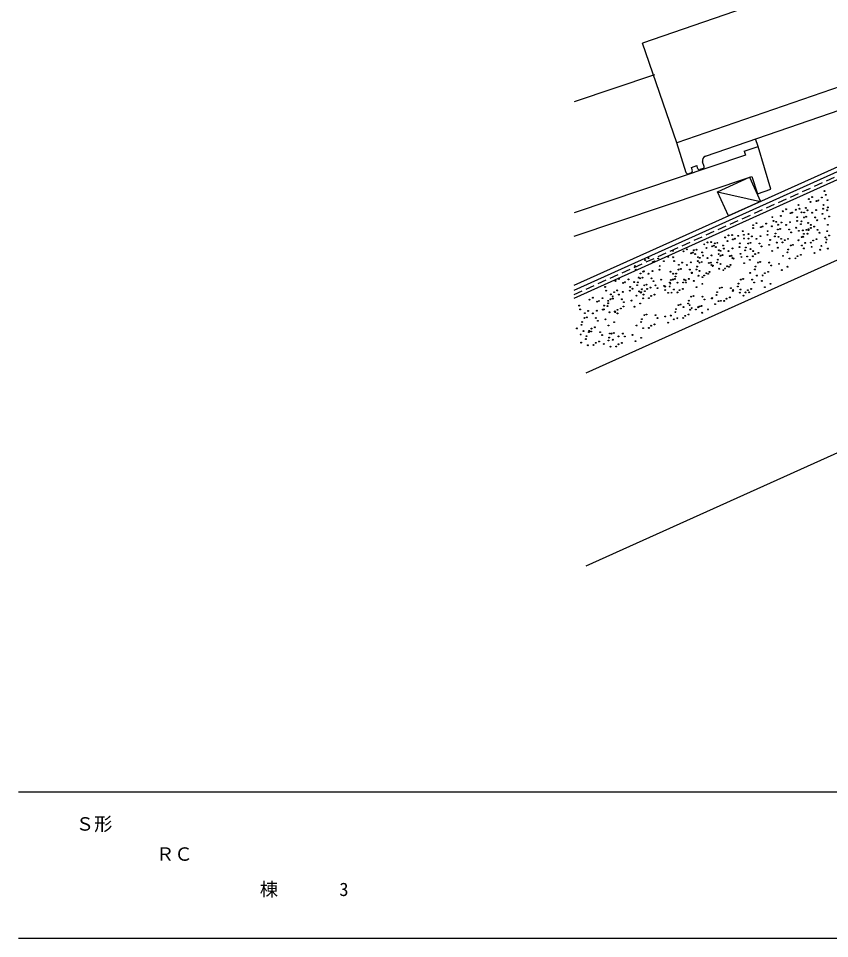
# Model space of a CAD drawing. Units: millimetres, scale not verified. Extents: x -1016 to 984, y -692 to 658.
# Drawn here: x -1016 to -462, y -692 to -64 of the extents above; entities that cross this region are included whole.
import ezdxf
from ezdxf.enums import TextEntityAlignment as Align

# ---------------------------------------------------------------- set-up
doc = ezdxf.new("R2010")
doc.units = ezdxf.units.MM
doc.header["$LTSCALE"] = 5
doc.linetypes.add('DASHED1', pattern=[1.8, 1.2, -0.6])
for name, color, linetype in [('0-0', 5, 'Continuous'), ('1-0', 7, 'Continuous'), ('1-1', 7, 'Continuous'), ('1-2', 3, 'Continuous'), ('1-4', 7, 'Continuous')]:
    doc.layers.add(name, color=color, linetype=linetype)
doc.styles.add('ＭＳ ゴシック', font='')
doc.styles.get('ＭＳ ゴシック').set_extended_font_data('MS Gothic')

msp = doc.modelspace()

# ---------------------------------------------------------------- linework, layer by layer
at = {"layer": '0-0'}
for p, q in [((983.784, -591.824), (-1016.216, -591.824)), ((983.784, -691.824), (-1016.216, -691.824))]:
    msp.add_line(p, q, dxfattribs=at)
at = {"layer": '1-0'}
for p, q in [((-636.759, -249.031), (217.463, 135.368)), ((-636.759, -254.514), (217.463, 129.885)), ((-636.759, -245.742), (180.027, 121.812)), ((-538.783, -181.914), (-509.51, -188.48))]:
    msp.add_line(p, q, dxfattribs=at)
at = {"layer": '1-0', "color": 3, "linetype": 'DASHED1'}
msp.add_line((-636.759, -252.021), (217.463, 132.379), dxfattribs=at)
at = {"layer": '1-0'}
msp.add_lwpolyline([(-531.397, -198.329), (-538.783, -181.914), (-516.897, -172.065), (-509.51, -188.48)], close=True, dxfattribs=at)
at = {"layer": '1-1'}
msp.add_line((-628.551, -305.65), (217.463, 75.056), dxfattribs=at)
msp.add_lwpolyline([(-628.551, -437.241), (163.585, -80.779), (163.585, -134.912)], dxfattribs=at)
for centre in [(-465.666, -181.461), (-476.426, -186.909), (-474.166, -185.552), (-471.151, -188.265), (-469.946, -187.813), (-467.534, -185.854), (-464.912, -184.023), (-463.616, -187.662), (-492.01, -193.88), (-485.378, -194.181), (-483.51, -190.978), (-482.756, -193.54), (-478.446, -192.975), (-477.33, -194.595), (-475.281, -188.906), (-471.453, -194.444), (-466.63, -193.54), (-466.479, -190.978), (-464.008, -194.573), (-463.556, -192.614), (-501.354, -199.305), (-495.504, -198.423), (-494.27, -195.236), (-488.995, -196.592), (-487.79, -196.14), (-484.323, -199.305), (-481.46, -195.989), (-479.742, -199.418), (-479.591, -196.102), (-478.235, -198.966), (-474.166, -196.253), (-472.056, -199.418), (-467.173, -196.984), (-465.424, -200.322), (-462.651, -198.793), (-514.538, -206.75), (-514.494, -204.753), (-512.233, -203.396), (-509.219, -206.109), (-508.013, -205.657), (-505.602, -203.698), (-501.683, -205.506), (-500.6, -201.867), (-498.669, -202.492), (-497.435, -204.429), (-496.079, -207.293), (-495.175, -202.922), (-492.01, -204.58), (-489.297, -202.771), (-485.017, -206.501), (-484.474, -201.867), (-481.852, -204.09), (-481.4, -202.13), (-476.939, -203.224), (-476.638, -207.507), (-475.13, -204.58), (-475.07, -206.652), (-472.809, -205.747), (-470.699, -201.377), (-463.465, -204.542), (-533.527, -213.08), (-531.267, -211.724), (-528.813, -211.509), (-524.635, -212.025), (-521.577, -208.822), (-520.823, -211.384), (-520.717, -213.834), (-517.703, -210.819), (-515.398, -212.439), (-509.52, -212.288), (-504.697, -211.384), (-504.547, -208.822), (-499.696, -212.417), (-499.244, -210.458), (-497.586, -207.745), (-497.162, -212.74), (-489.9, -207.745), (-488.543, -209.704), (-483.268, -208.649), (-481.309, -212.869), (-480.495, -208.31), (-480.255, -212.631), (-479.803, -210.671), (-478.145, -207.959), (-477.391, -210.608), (-476.577, -208.159), (-470.459, -207.959), (-469.102, -209.918), (-464.981, -213.101), (-463.827, -208.863), (-462.617, -211.841), (-547.803, -217.838), (-545.542, -216.482), (-543.088, -216.267), (-542.528, -219.195), (-541.322, -218.743), (-540.611, -217.149), (-539.857, -219.711), (-538.911, -216.784), (-534.992, -218.592), (-531.978, -215.578), (-528.252, -214.436), (-527.047, -213.984), (-523.731, -219.711), (-523.58, -217.149), (-519.467, -219.975), (-517.809, -217.262), (-517.659, -213.946), (-516.302, -216.81), (-512.233, -214.097), (-510.123, -217.262), (-508.767, -219.221), (-503.492, -218.166), (-502.861, -214.828), (-498.339, -216.637), (-497.614, -220.125), (-495.353, -214.097), (-494.421, -216.486), (-492.914, -214.979), (-490.653, -214.075), (-488.82, -218.634), (-487.313, -218.182), (-483.42, -215.042), (-481.134, -218.634), (-478.898, -216.851), (-474.98, -216.7), (-474.503, -219.538), (-473.473, -215.193), (-471.212, -214.288), (-467.892, -218.924), (-464.727, -216.513), (-464.275, -214.553), (-572.425, -226.284), (-569.26, -222.215), (-562.078, -222.597), (-559.817, -221.241), (-556.803, -223.953), (-555.597, -223.501), (-554.886, -221.908), (-554.132, -224.47), (-553.186, -221.542), (-549.268, -223.35), (-548.707, -225.525), (-546.253, -220.336), (-542.829, -225.374), (-538.006, -224.47), (-537.856, -221.908), (-536.843, -225.589), (-536.692, -222.273), (-535.336, -225.137), (-534.432, -220.766), (-531.267, -222.424), (-530.471, -225.826), (-529.157, -225.589), (-528.554, -220.616), (-523.084, -224.345), (-519.919, -221.934), (-518.563, -226.154), (-516.196, -221.068), (-514.644, -226.003), (-514.387, -222.424), (-513.137, -224.496), (-510.877, -223.592), (-501.533, -222.386), (-494.095, -225.717), (-490.93, -223.306), (-490.478, -221.347), (-484.148, -225.868), (-481.887, -224.964), (-479.778, -220.593), (-472.543, -223.758), (-468.625, -221.497), (-463.371, -220.732), (-595.333, -232.614), (-588.249, -228.545), (-585.989, -227.189), (-582.974, -229.901), (-581.769, -229.449), (-579.357, -227.49), (-578.302, -232.614), (-575.439, -229.299), (-569.161, -226.666), (-568.408, -229.228), (-565.243, -231.79), (-562.982, -230.283), (-559.817, -231.941), (-557.104, -230.132), (-552.282, -229.228), (-552.131, -226.666), (-551.118, -230.347), (-550.968, -227.032), (-549.611, -229.895), (-545.542, -227.183), (-544.746, -230.585), (-543.432, -230.347), (-542.938, -231.941), (-542.118, -232.672), (-542.076, -232.307), (-538.953, -230.261), (-538.501, -228.302), (-536.801, -231.252), (-529.91, -231.919), (-528.662, -227.183), (-527.8, -227.548), (-522.525, -226.493), (-520.566, -230.713), (-516.648, -228.453), (-511.141, -230.279), (-509.634, -229.827), (-503.455, -230.279), (-502.098, -232.239), (-496.823, -231.184), (-489.574, -227.526), (-485.655, -227.375), (-594.579, -235.176), (-591.414, -237.738), (-589.483, -236.49), (-589.153, -236.231), (-585.989, -237.889), (-583.276, -236.08), (-578.453, -235.176), (-570.918, -236.533), (-569.109, -237.889), (-567.051, -237.819), (-565.393, -235.106), (-563.886, -234.654), (-557.707, -235.106), (-556.393, -237.431), (-556.351, -237.065), (-553.228, -235.019), (-552.776, -233.06), (-551.076, -236.01), (-546.446, -237.582), (-545.198, -237.969), (-544.186, -236.677), (-537.597, -234.481), (-534.842, -235.472), (-533.678, -234.33), (-532.171, -232.823), (-530.923, -233.211), (-516.416, -237.363), (-513.251, -234.951), (-512.799, -232.992), (-507.976, -239.021), (-506.469, -237.514), (-504.208, -236.609), (-494.864, -235.404), (-490.946, -233.143), (-608.473, -242.82), (-606.212, -241.464), (-603.198, -244.177), (-601.992, -243.724), (-599.581, -241.765), (-595.662, -243.574), (-593.223, -243.767), (-592.648, -240.56), (-591.565, -241.054), (-590.058, -240.602), (-583.879, -241.054), (-582.522, -243.013), (-577.247, -241.958), (-571.37, -243.917), (-571.027, -244.638), (-570.668, -242.189), (-569.369, -241.925), (-567.862, -241.473), (-567.503, -239.778), (-566.147, -243.998), (-562.229, -243.847), (-561.683, -241.925), (-560.721, -242.34), (-560.326, -243.884), (-558.461, -241.436), (-555.052, -242.829), (-551.872, -239.239), (-549.174, -244.789), (-549.117, -240.23), (-547.953, -239.089), (-524.444, -244.638), (-522.787, -241.925), (-521.279, -241.473), (-515.1, -241.925), (-513.744, -243.884), (-511.894, -239.171), (-508.469, -242.829), (-502.591, -244.789), (-615.556, -246.889), (-614.802, -249.451), (-609.377, -250.506), (-607.233, -249.289), (-603.499, -250.356), (-598.676, -249.451), (-598.526, -246.889), (-596.84, -248.137), (-593.675, -245.726), (-592.318, -249.946), (-591.141, -250.808), (-590.888, -250.479), (-590.436, -248.52), (-588.778, -245.807), (-588.4, -249.795), (-587.271, -245.355), (-586.893, -248.288), (-584.632, -247.384), (-581.092, -245.807), (-579.736, -247.766), (-575.288, -246.178), (-574.644, -249.008), (-574.461, -246.711), (-572.502, -250.931), (-571.479, -246.597), (-570.123, -250.817), (-568.583, -248.67), (-566.204, -250.666), (-564.697, -249.159), (-562.436, -248.255), (-553.092, -247.049), (-539.001, -250.461), (-537.344, -247.748), (-535.836, -247.296), (-529.657, -247.748), (-528.301, -249.707), (-528.061, -249.008), (-524.896, -246.597), (-523.54, -250.817), (-523.026, -248.652), (-519.622, -250.666), (-518.114, -249.159), (-517.148, -250.611), (-515.854, -248.255), (-506.51, -247.049), (-626.222, -255.619), (-623.962, -254.262), (-620.948, -256.975), (-619.742, -256.523), (-617.33, -254.564), (-613.412, -256.372), (-611.788, -255.329), (-611.637, -252.014), (-610.398, -253.358), (-610.281, -254.877), (-606.212, -252.164), (-604.102, -255.329), (-602.746, -257.288), (-597.471, -256.233), (-594.053, -252.89), (-589.532, -254.699), (-589.332, -252.164), (-585.613, -254.548), (-584.106, -253.041), (-581.846, -252.137), (-558.411, -256.284), (-556.753, -253.571), (-555.246, -253.119), (-549.067, -253.571), (-547.71, -255.53), (-542.618, -254.831), (-542.435, -254.475), (-539.454, -252.42), (-538.097, -256.64), (-536.558, -256.434), (-534.179, -256.489), (-532.672, -254.982), (-530.411, -254.078), (-521.067, -252.872), (-633.306, -259.688), (-632.552, -262.25), (-627.127, -263.305), (-621.249, -263.154), (-617.063, -262.413), (-616.426, -262.25), (-616.276, -259.688), (-613.898, -260.001), (-613.446, -258.042), (-608.891, -263.606), (-608.623, -264.07), (-607.116, -262.563), (-604.855, -261.659), (-603.013, -260.291), (-595.511, -260.453), (-591.593, -258.193), (-567.597, -264.066), (-567.145, -262.106), (-565.487, -259.394), (-563.98, -258.941), (-562.028, -260.654), (-558.863, -258.243), (-557.801, -259.394), (-557.506, -262.463), (-556.444, -261.353), (-553.588, -262.312), (-552.081, -260.805), (-551.17, -260.298), (-549.82, -259.901), (-545.292, -262.257), (-540.476, -258.695), (-629.538, -268.128), (-629.387, -264.812), (-628.031, -267.676), (-623.962, -264.963), (-621.852, -268.128), (-620.495, -270.087), (-615.221, -269.032), (-612.542, -264.221), (-607.082, -264.963), (-590.436, -268.9), (-588.778, -266.187), (-587.271, -265.735), (-581.092, -266.187), (-579.736, -268.146), (-574.461, -267.091), (-570.762, -266.477), (-568.583, -269.05), (-566.241, -268.285), (-562.322, -268.135), (-560.815, -266.628), (-558.554, -265.723), (-549.21, -264.518), (-634.813, -275.211), (-631.648, -272.8), (-631.196, -270.841), (-624.866, -275.362), (-622.605, -274.458), (-613.261, -273.252), (-609.343, -270.991), (-594.053, -273.27), (-590.888, -270.859), (-589.532, -275.079), (-585.613, -274.928), (-584.106, -273.421), (-581.846, -272.517), (-572.502, -271.311), (-632.251, -279.431), (-630.292, -277.02), (-628.737, -282.504), (-628.284, -280.545), (-626.627, -277.832), (-626.373, -276.869), (-625.12, -277.38), (-618.94, -277.832), (-617.584, -279.792), (-612.757, -281.516), (-612.309, -278.737), (-611.099, -278.803), (-610.35, -282.957), (-609.592, -278.351), (-606.431, -280.696), (-603.413, -278.803), (-602.057, -280.762), (-596.782, -279.707), (-590.904, -281.666), (-631.902, -284.916), (-627.38, -286.724), (-623.462, -286.574), (-621.955, -285.067), (-619.694, -284.162), (-616.374, -285.886), (-613.209, -283.475), (-611.853, -287.695), (-607.934, -287.544), (-606.427, -286.037), (-604.166, -285.133), (-594.822, -283.927)]:
    msp.add_circle(centre, 0.299, dxfattribs=at)
at = {"layer": '1-2', "color": 7}
for p, q in [((-345.363, 4.124), (-590.082, -80.547)), ((-566.54, -148.589), (-590.082, -80.547)), ((-581.912, -102.006), (-636.759, -120.448)), ((-511.085, -150.987), (-512.806, -145.87))]:
    msp.add_line(p, q, dxfattribs=at)
at = {"layer": '1-2'}
for p, q in [((-282.88, -50.445), (-566.54, -148.589)), ((-547.061, -157.722), (-278.437, -64.781)), ((-560.222, -168.975), (-566.54, -148.589)), ((-519.706, -157.05), (-636.759, -196.409)), ((-520.569, -154.176), (-511.085, -150.987)), ((-520.569, -154.176), (-519.706, -157.05)), ((-502.306, -180.212), (-511.085, -150.987)), ((-547.911, -164.785), (-548.946, -161.445)), ((-558.94, -169.624), (-556.576, -168.807)), ((-556.655, -165.285), (-552.873, -163.976)), ((-555.948, -167.566), (-556.655, -165.285)), ((-552.185, -166.195), (-552.873, -163.976)), ((-548.539, -166.026), (-550.903, -166.844)), ((-636.759, -212.234), (-515.388, -171.424)), ((-515.388, -171.424), (-511.391, -183.31)), ((-511.404, -183.271), (-502.306, -180.212))]:
    msp.add_line(p, q, dxfattribs=at)
for centre, radius, start, end in [((-546.08, -160.557), 3, 109.08588, 197.21983), ((-559.267, -168.679), 1, 197.21655, 289.08514), ((-556.903, -167.862), 1, 289.08401, 17.21758), ((-551.23, -165.899), 1, 197.21756, 289.0885), ((-548.866, -165.081), 1, 289.0885, 17.21996)]:
    msp.add_arc(centre, radius, start, end, dxfattribs=at)

# ---------------------------------------------------------------- texts
at = {"layer": '0-0', "color": 7, "style": 'ＭＳ ゴシック'}
for s, p in [('Ｓ形', (-977.027, -620.878)), ('棟', (-851.39, -665.524))]:
    msp.add_text(s, height=9.164, dxfattribs=at).set_placement(p, align=Align.BOTTOM_LEFT)
at = {"layer": '1-4', "style": 'ＭＳ ゴシック'}
for s, p in [('ＲＣ', (-922.219, -641.442)), ('3', (-797.036, -665.524))]:
    msp.add_text(s, height=9.164, dxfattribs=at).set_placement(p, align=Align.BOTTOM_LEFT)

doc.saveas('drawing.dxf')
